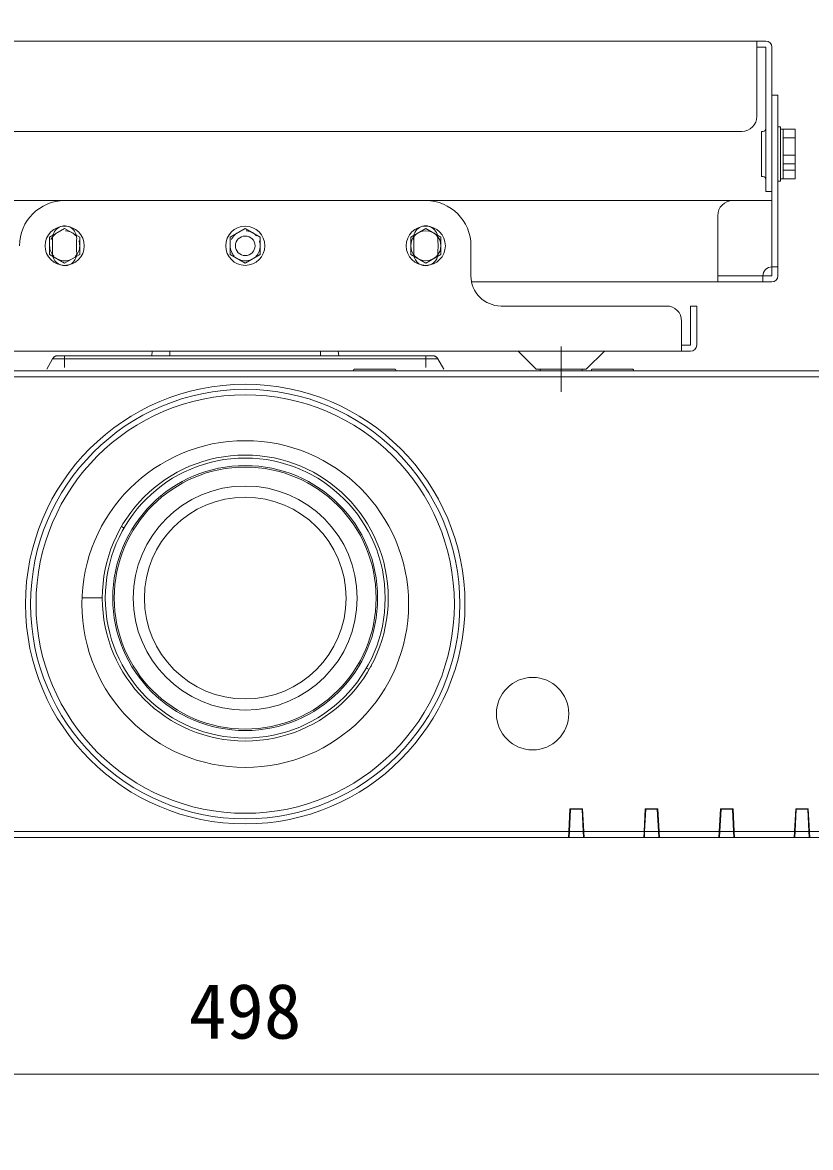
# Model space of a CAD drawing. Units: millimetres, scale not verified. Extents: x -63 to 109, y -56 to 63.
# Drawn here: x -40.4 to -14.21, y 0.99 to 38.35 of the extents above; entities that cross this region are included whole.
import ezdxf
from ezdxf.enums import TextEntityAlignment as Align

# ---------------------------------------------------------------- set-up
doc = ezdxf.new("R2010")
doc.units = ezdxf.units.MM
doc.header["$LTSCALE"] = 0.125
doc.linetypes.add('USER1', pattern=[28.575, 19.05, -3.175, 3.175, -3.175])
doc.linetypes.add('USER2', pattern=[4.7625, 3.175, -1.5875])
doc.layers.add('0-4_SUNPO', color=3, linetype='Continuous', lineweight=18)
doc.layers.add('0-5_GAIKEI', color=7, linetype='Continuous', lineweight=18)
doc.styles.add('ＭＳ ゴシック', font='')
doc.styles.get('ＭＳ ゴシック').set_extended_font_data('MS Gothic')

# ---------------------------------------------------------------- blocks, each defined once
blk = doc.blocks.new('D2')
at = {"layer": '0-4_SUNPO'}
blk.add_line((9.3929, 190.9249), (54.1929, 190.9249), dxfattribs=at)
at = {"layer": '0-4_SUNPO', "color": 7, "style": 'ＭＳ ゴシック'}
blk.add_text('498', height=1.833, dxfattribs=at).set_placement((29.9179, 191.5499), align=Align.BOTTOM_LEFT)

msp = doc.modelspace()

# ---------------------------------------------------------------- linework, layer by layer
at = {"layer": '0-5_GAIKEI'}
for p, q in [((-50.2964, 37.7365), (-15.6964, 37.7365)), ((-15.9964, 35.2365), (-15.9964, 37.7365)), ((-15.4964, 29.9365), (-15.4964, 37.5365)), ((-15.2964, 29.9365), (-15.2964, 35.9365)), ((-49.4964, 34.7365), (-16.4964, 34.7365)), ((-50.4964, 32.4365), (-15.4964, 32.4365)), ((-25.4964, 29.9365), (-25.4964, 30.9365)), ((-25.4762, 29.7365), (-15.4964, 29.7365)), ((-24.4964, 28.9365), (-18.9964, 28.9365)), ((-18.1964, 28.9365), (-17.9964, 28.9365)), ((-17.9964, 27.6365), (-17.9964, 28.9365)), ((-18.4964, 27.4365), (-18.4964, 28.4365)), ((-47.7964, 27.4365), (-18.1964, 27.4365)), ((-55.6564, 26.7865), (-10.3364, 26.7865)), ((-22.2353, 11.2865), (-55.6564, 11.2865)), ((-21.7568, 11.2865), (-22.2353, 11.2865)), ((-19.7353, 11.2865), (-21.7568, 11.2865)), ((-21.7559, 11.3365), (-21.7393, 11.3365)), ((-19.2568, 11.2865), (-19.7353, 11.2865)), ((-17.2353, 11.2865), (-19.2568, 11.2865)), ((-16.7568, 11.2865), (-17.2353, 11.2865)), ((-14.7353, 11.2865), (-16.7568, 11.2865)), ((-14.7536, 11.3365), (-14.7362, 11.3365)), ((-14.2568, 11.2865), (-14.7353, 11.2865)), ((-10.3364, 11.2865), (-14.2568, 11.2865))]:
    msp.add_line(p, q, dxfattribs=at)
at = {"layer": '0-5_GAIKEI', "color": 1}
for p, q in [((-15.9964, 37.5365), (-15.6964, 37.5365)), ((-15.6964, 32.7365), (-15.6964, 37.5365)), ((-15.4964, 35.9365), (-15.2964, 35.9365)), ((-15.2964, 34.8865), (-15.2164, 34.8865)), ((-15.2164, 33.0865), (-15.2164, 34.8865)), ((-15.1193, 34.8115), (-15.2164, 34.8115)), ((-15.1193, 33.1615), (-15.1193, 34.8138)), ((-14.7193, 34.8138), (-15.1193, 34.8138)), ((-14.7193, 33.1591), (-14.7193, 34.8138)), ((-15.8464, 34.7365), (-15.7964, 34.7365)), ((-15.8464, 33.2365), (-15.8464, 34.7365)), ((-14.7193, 34.5252), (-15.1193, 34.5252)), ((-14.7193, 33.9478), (-15.1193, 33.9478)), ((-14.7193, 33.6591), (-15.1193, 33.6591)), ((-14.7193, 33.4478), (-15.1193, 33.4478)), ((-15.8464, 33.2365), (-15.7964, 33.2365)), ((-15.2964, 33.0865), (-15.2164, 33.0865)), ((-15.1193, 33.1615), (-15.2164, 33.1615)), ((-14.7193, 33.1591), (-15.1193, 33.1591)), ((-15.6964, 32.7365), (-15.4964, 32.7365)), ((-17.2964, 29.7365), (-17.2964, 31.9365)), ((-39.4964, 31.2252), (-38.9964, 31.5138)), ((-38.4964, 31.2252), (-38.9964, 31.5138)), ((-33.4964, 31.2252), (-32.9964, 31.5138)), ((-32.4964, 31.2252), (-32.9964, 31.5138)), ((-27.4964, 31.2252), (-26.9964, 31.5138)), ((-26.4964, 31.2252), (-26.9964, 31.5138)), ((-39.4964, 30.6478), (-39.4964, 31.2252)), ((-38.4964, 30.6478), (-38.4964, 31.2252)), ((-33.4964, 30.6478), (-33.4964, 31.2252)), ((-32.4964, 30.6478), (-32.4964, 31.2252)), ((-27.4964, 30.6478), (-27.4964, 31.2252)), ((-26.4964, 30.6478), (-26.4964, 31.2252)), ((-38.9964, 30.3591), (-39.4964, 30.6478)), ((-38.9964, 30.3591), (-38.4964, 30.6478)), ((-32.9964, 30.3591), (-33.4964, 30.6478)), ((-32.9964, 30.3591), (-32.4964, 30.6478)), ((-26.9964, 30.3591), (-27.4964, 30.6478)), ((-26.9964, 30.3591), (-26.4964, 30.6478)), ((-17.2964, 29.9365), (-15.4964, 29.9365)), ((-15.7964, 29.9365), (-15.7964, 29.7365)), ((-15.4964, 30.2365), (-15.2964, 30.2365)), ((-18.1964, 27.6365), (-18.1964, 28.9365)), ((-39.2218, 27.2865), (-26.771, 27.2865)), ((-36.0883, 27.4365), (-36.1014, 27.2865)), ((-35.4964, 27.2865), (-35.4964, 27.4365)), ((-30.4964, 27.4365), (-30.4964, 27.2865)), ((-29.9046, 27.4365), (-29.8914, 27.2865)), ((-23.3293, 26.8365), (-23.9293, 27.4365)), ((-18.4964, 27.6365), (-18.1964, 27.6365)), ((-26.5978, 27.1865), (-39.395, 27.1865)), ((-10.3364, 26.5865), (-55.6564, 26.5865)), ((-28.0264, 26.8365), (-29.3664, 26.8365)), ((-27.9964, 26.8065), (-27.9964, 26.7865)), ((-21.7964, 26.8065), (-21.7964, 26.7865)), ((-20.1264, 26.8365), (-21.4664, 26.8365)), ((-20.0964, 26.8065), (-20.0964, 26.7865)), ((-29.309, 21.8285), (-29.3099, 21.8279)), ((-37.0234, 21.5615), (-37.11, 21.6115)), ((-37.7464, 19.2399), (-38.4176, 19.2399)), ((-29.1859, 17.0365), (-29.2292, 17.0615)), ((-28.8828, 16.8615), (-28.9694, 16.9115)), ((-36.3263, 16.519), (-36.3256, 16.5196)), ((-22.2457, 11.4865), (-22.2064, 12.2365)), ((-22.1861, 12.2265), (-22.2249, 11.4865)), ((-21.7859, 12.2265), (-22.2069, 12.2265)), ((-22.2064, 12.2365), (-21.7864, 12.2365)), ((-22.1857, 12.2365), (-22.1861, 12.2265)), ((-21.7673, 11.4865), (-21.8061, 12.2265)), ((-21.7864, 12.2365), (-21.7471, 11.4865)), ((-19.7457, 11.4865), (-19.7064, 12.2365)), ((-19.6861, 12.2265), (-19.7249, 11.4865)), ((-19.7069, 12.2265), (-19.2859, 12.2265)), ((-19.7064, 12.2365), (-19.2864, 12.2365)), ((-19.2673, 11.4865), (-19.3061, 12.2265)), ((-19.2864, 12.2365), (-19.2471, 11.4865)), ((-17.2457, 11.4865), (-17.2064, 12.2365)), ((-17.1861, 12.2265), (-17.2248, 11.4865)), ((-17.2069, 12.2265), (-16.7859, 12.2265)), ((-17.2064, 12.2365), (-16.7864, 12.2365)), ((-16.7673, 11.4865), (-16.8061, 12.2265)), ((-16.7864, 12.2365), (-16.7471, 11.4865)), ((-14.7457, 11.4865), (-14.7064, 12.2365)), ((-14.6861, 12.2265), (-14.7249, 11.4865)), ((-14.7069, 12.2265), (-14.2859, 12.2265)), ((-14.7064, 12.2365), (-14.2864, 12.2365)), ((-14.2673, 11.4865), (-14.3061, 12.2265)), ((-14.2864, 12.2365), (-14.2471, 11.4865)), ((-22.2353, 11.2865), (-22.2406, 11.5852)), ((-19.7353, 11.2865), (-19.7405, 11.5852)), ((-17.2353, 11.2865), (-17.2406, 11.5852)), ((-14.7353, 11.2865), (-14.7405, 11.5852)), ((-55.6564, 11.4865), (-22.2457, 11.4865)), ((-22.2562, 11.2865), (-22.2457, 11.4865)), ((-22.238, 11.4365), (-22.2483, 11.4365)), ((-22.2353, 11.2865), (-22.2249, 11.4865)), ((-22.2249, 11.4865), (-21.7673, 11.4865)), ((-21.7673, 11.4865), (-21.7568, 11.2865)), ((-21.7518, 11.5753), (-21.7568, 11.2865)), ((-21.7471, 11.4865), (-19.7457, 11.4865)), ((-21.7471, 11.4865), (-21.7366, 11.2865)), ((-19.7562, 11.2865), (-19.7457, 11.4865)), ((-19.7275, 11.4365), (-19.7483, 11.4365)), ((-19.7353, 11.2865), (-19.7249, 11.4865)), ((-19.7249, 11.4865), (-19.2673, 11.4865)), ((-19.2673, 11.4865), (-19.2568, 11.2865)), ((-19.2518, 11.5753), (-19.2568, 11.2865)), ((-19.2471, 11.4865), (-17.2457, 11.4865)), ((-19.2471, 11.4865), (-19.2366, 11.2865)), ((-17.2562, 11.2865), (-17.2457, 11.4865)), ((-17.2353, 11.2865), (-17.2248, 11.4865)), ((-17.2249, 11.4865), (-16.7673, 11.4865)), ((-16.7673, 11.4865), (-16.7568, 11.2865)), ((-16.7518, 11.5753), (-16.7568, 11.2865)), ((-16.7445, 11.4365), (-16.7542, 11.4365)), ((-16.7471, 11.4865), (-14.7457, 11.4865)), ((-16.7471, 11.4865), (-16.7366, 11.2865)), ((-14.7562, 11.2865), (-14.7457, 11.4865)), ((-14.7354, 11.2865), (-14.7249, 11.4865)), ((-14.7249, 11.4865), (-14.2673, 11.4865)), ((-14.2673, 11.4865), (-14.2568, 11.2865)), ((-14.2518, 11.5753), (-14.2568, 11.2865)), ((-14.2445, 11.4365), (-14.2542, 11.4365)), ((-14.2471, 11.4865), (-12.2457, 11.4865)), ((-14.2471, 11.4865), (-14.2366, 11.2865))]:
    msp.add_line(p, q, dxfattribs=at)
at = {"layer": '0-5_GAIKEI', "color": 1, "linetype": 'USER2'}
for p, q in [((-38.9964, 27.2865), (-38.9964, 26.7865)), ((-26.9964, 27.2865), (-26.9964, 26.7865)), ((-39.395, 27.1865), (-39.626, 26.7865)), ((-26.5978, 27.1865), (-26.3669, 26.7865)), ((-29.3964, 26.7865), (-29.3964, 26.8065)), ((-23.1964, 26.7865), (-23.1964, 26.8065)), ((-21.4964, 26.7865), (-21.4964, 26.8065))]:
    msp.add_line(p, q, dxfattribs=at)
at = {"layer": '0-5_GAIKEI', "color": 9, "linetype": 'USER1'}
msp.add_line((-22.4964, 26.0865), (-22.4964, 27.5865), dxfattribs=at)
at = {"layer": '0-5_GAIKEI', "color": 1}
for points in [[(-23.3293, 26.8365), (-21.6636, 26.8365), (-21.0636, 27.4365)], [(-28.0264, 26.8365), (-28.0237, 26.8363), (-28.0211, 26.8359), (-28.0184, 26.8352), (-28.0158, 26.8343), (-28.0133, 26.8332), (-28.0109, 26.8318), (-28.0086, 26.8302), (-28.0065, 26.8284), (-28.0045, 26.8264), (-28.0027, 26.8243), (-28.0011, 26.822), (-27.9997, 26.8196), (-27.9986, 26.8171), (-27.9976, 26.8145), (-27.997, 26.8119), (-27.9966, 26.8092), (-27.9964, 26.8065)], [(-21.8264, 26.8365), (-21.8237, 26.8363), (-21.8211, 26.8359), (-21.8184, 26.8352), (-21.8158, 26.8343), (-21.8133, 26.8332), (-21.8109, 26.8318), (-21.8086, 26.8302), (-21.8065, 26.8284), (-21.8045, 26.8264), (-21.8027, 26.8243), (-21.8011, 26.822), (-21.7997, 26.8196), (-21.7986, 26.8171), (-21.7976, 26.8145), (-21.797, 26.8119), (-21.7966, 26.8092), (-21.7964, 26.8065)], [(-20.1264, 26.8365), (-20.1237, 26.8363), (-20.1211, 26.8359), (-20.1184, 26.8352), (-20.1158, 26.8343), (-20.1133, 26.8332), (-20.1109, 26.8318), (-20.1086, 26.8302), (-20.1065, 26.8284), (-20.1045, 26.8264), (-20.1027, 26.8243), (-20.1011, 26.822), (-20.0997, 26.8196), (-20.0986, 26.8171), (-20.0976, 26.8145), (-20.097, 26.8119), (-20.0966, 26.8092), (-20.0964, 26.8065)]]:
    msp.add_lwpolyline(points, dxfattribs=at)
at = {"layer": '0-5_GAIKEI', "color": 1, "linetype": 'USER2'}
for points in [[(-29.3964, 26.8065), (-29.3963, 26.8092), (-29.3959, 26.8119), (-29.3952, 26.8145), (-29.3942, 26.8171), (-29.3931, 26.8196), (-29.3917, 26.822), (-29.3901, 26.8243), (-29.3883, 26.8264), (-29.3863, 26.8284), (-29.3842, 26.8302), (-29.3819, 26.8318), (-29.3795, 26.8332), (-29.377, 26.8343), (-29.3744, 26.8352), (-29.3718, 26.8359), (-29.3691, 26.8363), (-29.3664, 26.8365)], [(-23.1964, 26.8065), (-23.1963, 26.8092), (-23.1959, 26.8119), (-23.1952, 26.8145), (-23.1942, 26.8171), (-23.1931, 26.8196), (-23.1917, 26.822), (-23.1901, 26.8243), (-23.1883, 26.8264), (-23.1863, 26.8284), (-23.1842, 26.8302), (-23.1819, 26.8318), (-23.1795, 26.8332), (-23.177, 26.8343), (-23.1744, 26.8352), (-23.1718, 26.8359), (-23.1691, 26.8363), (-23.1664, 26.8365)], [(-21.4964, 26.8065), (-21.4963, 26.8092), (-21.4959, 26.8119), (-21.4952, 26.8145), (-21.4942, 26.8171), (-21.4931, 26.8196), (-21.4917, 26.822), (-21.4901, 26.8243), (-21.4883, 26.8264), (-21.4863, 26.8284), (-21.4842, 26.8302), (-21.4819, 26.8318), (-21.4795, 26.8332), (-21.477, 26.8343), (-21.4744, 26.8352), (-21.4718, 26.8359), (-21.4691, 26.8363), (-21.4664, 26.8365)]]:
    msp.add_lwpolyline(points, dxfattribs=at)
at = {"layer": '0-5_GAIKEI', "color": 1}
for centre, radius in [((-2.8833, 13.5253), 49.0805), ((-38.9964, 30.9365), 0.65), ((-32.9964, 30.9365), 0.65), ((-26.9964, 30.9365), 0.65), ((-26.9964, 30.9365), 0.5), ((-32.9964, 30.9365), 0.325), ((-32.9964, 19.0365), 7.3018), ((-32.9964, 19.0365), 7.1325), ((-32.9964, 19.0365), 6.95), ((-32.9964, 19.0365), 5.4268), ((-32.9964, 19.2365), 4.75), ((-32.9964, 19.2365), 4.65), ((-32.9964, 19.2365), 4.4), ((-32.9964, 19.2365), 4.35), ((-32.9964, 19.2365), 3.72), ((-32.9964, 19.2365), 3.3512), ((-23.4464, 15.3965), 1.2024)]:
    msp.add_circle(centre, radius, dxfattribs=at)
at = {"layer": '0-5_GAIKEI', "color": 8, "linetype": 'USER2'}
for centre in [(-38.9964, 30.9365), (-32.9964, 30.9365)]:
    msp.add_circle(centre, 0.5, dxfattribs=at)
at = {"layer": '0-5_GAIKEI'}
for centre, radius, start, end in [((-15.6964, 37.5365), 0.2, 0, 90), ((-16.4964, 35.2365), 0.5, 270, 0), ((-38.9964, 30.9365), 1.5, 90, 180), ((-26.9964, 30.9365), 1.5, 0, 90), ((-24.4964, 29.9365), 1, 180, 270), ((-15.4964, 29.9365), 0.2, 270, 0), ((-18.9964, 28.4365), 0.5, 0, 90), ((-18.1964, 27.6365), 0.2, 270, 0)]:
    msp.add_arc(centre, radius, start, end, dxfattribs=at)
at = {"layer": '0-5_GAIKEI', "color": 1}
for centre, radius, start, end in [((-15.7964, 34.8365), 0.1, 270, 0), ((-15.7964, 33.1365), 0.1, 0, 90), ((-16.7964, 31.9365), 0.5, 90, 180), ((-38.9964, 31.1984), 0.4, 357.5, 177.5), ((-27.0021, 31.1982), 0.4, 2.5, 191.87068), ((-32.9964, 30.9365), 6.4057, 177.5, 182.5), ((-32.9964, 30.9365), 5.6057, 177.5, 182.5), ((-32.9964, 30.9365), 5.6057, 357.5, 3.16569), ((-32.9964, 30.9365), 6.4057, 357.5, 2.5), ((-38.9964, 30.6745), 0.4, 182.5, 2.5), ((-26.9964, 30.6745), 0.4, 177.5, 357.5), ((-15.4964, 29.9365), 0.3, 90, 180), ((-28.8743, 17.0087), 0.0712, 306.25665, 359.99996)]:
    msp.add_arc(centre, radius, start, end, dxfattribs=at)
at = {"layer": '0-5_GAIKEI', "color": 1, "linetype": 'USER2'}
for centre, start, end in [((-39.2218, 27.0865), 90, 149.99999), ((-26.771, 27.0865), 29.99996, 90)]:
    msp.add_arc(centre, 0.2, start, end, dxfattribs=at)

# ---------------------------------------------------------------- block references
at = {"layer": '0-4_SUNPO'}
msp.add_blockref('D2', (-64.7893, -187.4969), dxfattribs=at)

doc.saveas('drawing.dxf')
